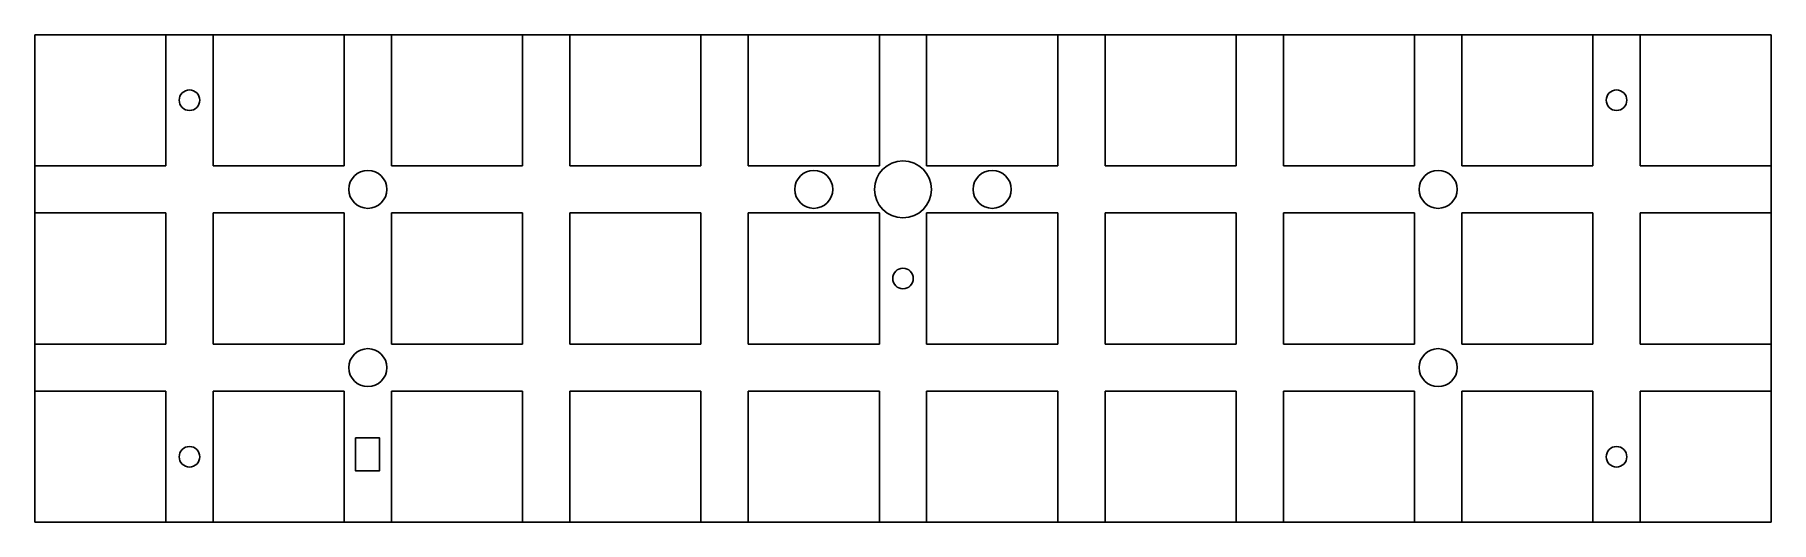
# Model space of a CAD drawing. Extents: x 3 to 188, y 3 to 55.
import ezdxf

# ---------------------------------------------------------------- set-up
doc = ezdxf.new("R2010")
doc.units = 0
doc.header["$MEASUREMENT"] = 0

msp = doc.modelspace()

# ---------------------------------------------------------------- linework, layer by layer
at = {"color": 0}
for p, q in [((2.62103, 54.8816), (188.07, 54.8816)), ((2.62103, 54.8816), (16.6205, 54.8816)), ((2.62103, 2.78226), (2.62103, 54.8816)), ((16.6205, 54.8816), (16.6205, 40.8824)), ((21.671, 54.8816), (35.6704, 54.8816)), ((21.671, 40.8824), (21.671, 54.8816)), ((35.6704, 54.8816), (35.6704, 40.8824)), ((40.7211, 54.8816), (54.7204, 54.8816)), ((40.7211, 40.8824), (40.7211, 54.8816)), ((54.7204, 54.8816), (54.7204, 40.8824)), ((59.7711, 54.8816), (73.7704, 54.8816)), ((59.7711, 40.8824), (59.7711, 54.8816)), ((73.7704, 54.8816), (73.7704, 40.8824)), ((78.8211, 54.8816), (92.8204, 54.8816)), ((78.8211, 40.8824), (78.8211, 54.8816)), ((92.8204, 54.8816), (92.8204, 40.8824)), ((97.8697, 54.8816), (111.869, 54.8816)), ((97.8697, 40.8824), (97.8697, 54.8816)), ((111.869, 54.8816), (111.869, 40.8824)), ((116.92, 54.8816), (130.92, 54.8816)), ((116.92, 40.8824), (116.92, 54.8816)), ((130.92, 54.8816), (130.92, 40.8824)), ((135.971, 54.8816), (149.97, 54.8816)), ((135.971, 40.8824), (135.971, 54.8816)), ((149.97, 54.8816), (149.97, 40.8824)), ((155.021, 54.8816), (169.02, 54.8816)), ((155.021, 40.8824), (155.021, 54.8816)), ((169.02, 54.8816), (169.02, 40.8824)), ((174.071, 40.8824), (174.071, 54.8816)), ((188.07, 54.8816), (188.07, 2.78226)), ((188.07, 54.8816), (188.07, 40.8824)), ((16.6205, 40.8824), (2.62103, 40.8824)), ((35.6704, 40.8824), (21.671, 40.8824)), ((54.7204, 40.8824), (40.7211, 40.8824)), ((73.7704, 40.8824), (59.7711, 40.8824)), ((92.8204, 40.8824), (78.8211, 40.8824)), ((111.869, 40.8824), (97.8697, 40.8824)), ((130.92, 40.8824), (116.92, 40.8824)), ((149.97, 40.8824), (135.971, 40.8824)), ((169.02, 40.8824), (155.021, 40.8824)), ((188.07, 40.8824), (174.071, 40.8824)), ((2.62103, 35.8316), (16.6205, 35.8316)), ((2.62103, 21.8323), (2.62103, 35.8316)), ((16.6205, 35.8316), (16.6205, 21.8323)), ((21.671, 35.8316), (35.6704, 35.8316)), ((21.671, 21.8323), (21.671, 35.8316)), ((35.6704, 35.8316), (35.6704, 21.8323)), ((40.7211, 35.8316), (54.7204, 35.8316)), ((40.7211, 21.8323), (40.7211, 35.8316)), ((54.7204, 35.8316), (54.7204, 21.8323)), ((59.7711, 35.8316), (73.7704, 35.8316)), ((59.7711, 21.8323), (59.7711, 35.8316)), ((73.7704, 35.8316), (73.7704, 21.8323)), ((78.8211, 35.8316), (92.8204, 35.8316)), ((78.8211, 21.8323), (78.8211, 35.8316)), ((92.8204, 35.8316), (92.8204, 21.8323)), ((97.8697, 35.8316), (111.869, 35.8316)), ((97.8697, 21.8323), (97.8697, 35.8316)), ((111.869, 35.8316), (111.869, 21.8323)), ((116.92, 35.8316), (130.92, 35.8316)), ((116.92, 21.8323), (116.92, 35.8316)), ((130.92, 35.8316), (130.92, 21.8323)), ((135.971, 35.8316), (149.97, 35.8316)), ((135.971, 21.8323), (135.971, 35.8316)), ((149.97, 35.8316), (149.97, 21.8323)), ((155.021, 35.8316), (169.02, 35.8316)), ((155.021, 21.8323), (155.021, 35.8316)), ((169.02, 35.8316), (169.02, 21.8323)), ((174.071, 35.8316), (188.07, 35.8316)), ((174.071, 21.8323), (174.071, 35.8316)), ((188.07, 35.8316), (188.07, 21.8323)), ((16.6205, 21.8323), (2.62103, 21.8323)), ((35.6704, 21.8323), (21.671, 21.8323)), ((54.7204, 21.8323), (40.7211, 21.8323)), ((73.7704, 21.8323), (59.7711, 21.8323)), ((92.8204, 21.8323), (78.8211, 21.8323)), ((111.869, 21.8323), (97.8697, 21.8323)), ((130.92, 21.8323), (116.92, 21.8323)), ((149.97, 21.8323), (135.971, 21.8323)), ((169.02, 21.8323), (155.021, 21.8323)), ((188.07, 21.8323), (174.071, 21.8323)), ((2.62103, 16.7817), (16.6205, 16.7817)), ((2.62103, 2.78226), (2.62103, 16.7817)), ((16.6205, 16.7817), (16.6205, 2.78226)), ((21.671, 16.7817), (35.6704, 16.7817)), ((21.671, 2.78226), (21.671, 16.7817)), ((35.6704, 16.7817), (35.6704, 2.78226)), ((40.7211, 16.7817), (54.7204, 16.7817)), ((40.7211, 2.78226), (40.7211, 16.7817)), ((54.7204, 16.7817), (54.7204, 2.78226)), ((59.7711, 16.7817), (73.7704, 16.7817)), ((59.7711, 2.78226), (59.7711, 16.7817)), ((73.7704, 16.7817), (73.7704, 2.78226)), ((78.8211, 16.7817), (92.8204, 16.7817)), ((78.8211, 2.78226), (78.8211, 16.7817)), ((92.8204, 16.7817), (92.8204, 2.78226)), ((97.8697, 16.7817), (111.869, 16.7817)), ((97.8697, 2.78226), (97.8697, 16.7817)), ((111.869, 16.7817), (111.869, 2.78226)), ((116.92, 16.7817), (130.92, 16.7817)), ((116.92, 2.78226), (116.92, 16.7817)), ((130.92, 16.7817), (130.92, 2.78226)), ((135.971, 16.7817), (149.97, 16.7817)), ((135.971, 2.78226), (135.971, 16.7817)), ((149.97, 16.7817), (149.97, 2.78226)), ((155.021, 16.7817), (169.02, 16.7817)), ((155.021, 2.78226), (155.021, 16.7817)), ((169.02, 16.7817), (169.02, 2.78226)), ((174.071, 16.7817), (188.07, 16.7817)), ((174.071, 2.78226), (174.071, 16.7817)), ((188.07, 2.78226), (2.62103, 2.78226)), ((35.6704, 2.78226), (21.671, 2.78226)), ((54.7204, 2.78226), (40.7211, 2.78226)), ((73.7704, 2.78226), (59.7711, 2.78226)), ((92.8204, 2.78226), (78.8211, 2.78226)), ((111.869, 2.78226), (97.8697, 2.78226)), ((130.92, 2.78226), (116.92, 2.78226)), ((149.97, 2.78226), (135.971, 2.78226)), ((169.02, 2.78226), (155.021, 2.78226)), ((188.07, 2.78226), (174.071, 2.78226))]:
    msp.add_line(p, q, dxfattribs=at)
msp.add_lwpolyline([(36.8824, 11.82162), (39.4224, 11.82162), (39.4224, 8.26562), (36.8824, 8.26562), (36.8824, 11.82162)], close=True)
at = {"linetype": 'Continuous'}
for centre in [(19.14575, 47.882), (171.5455, 47.882), (95.34505, 28.83195), (19.14575, 9.78198), (171.5455, 9.78198)]:
    msp.add_circle(centre, 1.1, dxfattribs=at)
for centre, radius in [((95.3447, 38.3574), 3.048), ((38.1961, 38.3574), 2.032), ((85.8197, 38.3574), 2.032), ((104.8697, 38.3574), 2.032), ((152.496, 38.3574), 2.032), ((38.1961, 19.3073), 2.032), ((152.496, 19.3073), 2.032)]:
    msp.add_circle(centre, radius)

doc.saveas('drawing.dxf')
